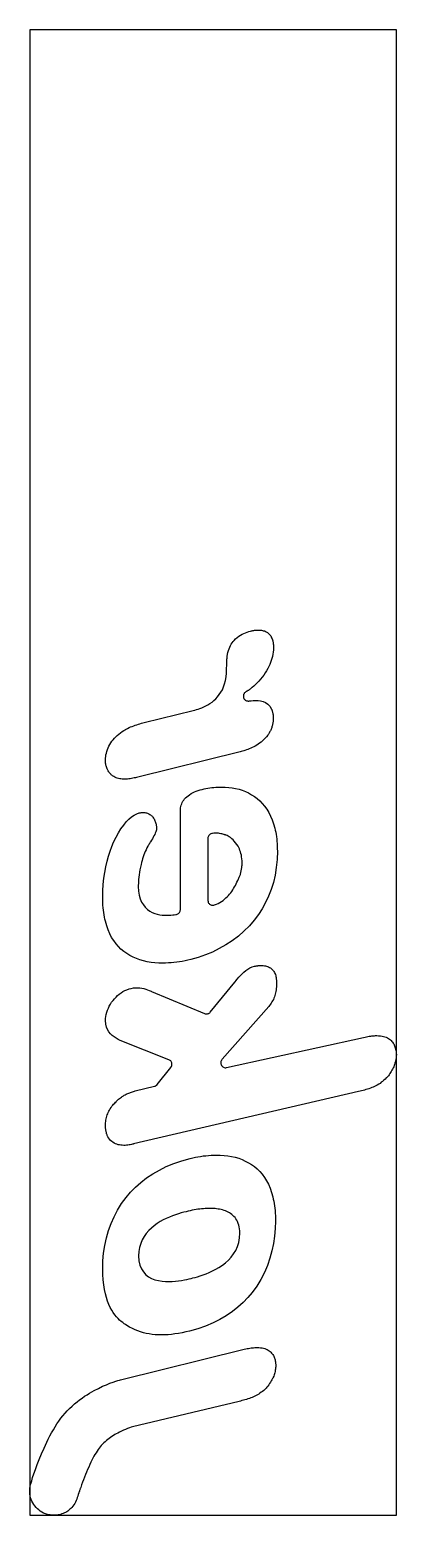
# Model space of a CAD drawing. Header units: millimetres. Extents: x 0 to 326, y 0 to 1320.
import ezdxf

# ---------------------------------------------------------------- set-up
doc = ezdxf.new("R2010")
doc.units = ezdxf.units.MM
doc.layers.add('CUT', color=7, linetype='Continuous')
doc.layers.add('ROLL', color=1, linetype='Continuous')

msp = doc.modelspace()

# ---------------------------------------------------------------- linework, layer by layer
at = {"layer": 'CUT'}
for points in [[(192.6, 680), (191.3, 679.6), (190.2, 679.3), (189, 678.9), (188, 678.6), (187, 678.4), (96.1, 655.9), (95, 655.7), (94, 655.4), (92.9, 655.2), (91.7, 655), (90.6, 654.7), (89.4, 654.5), (88.2, 654.4), (87, 654.2), (85.8, 654.1), (84.6, 654.1), (83.4, 654.1), (82.3, 654.1), (81.1, 654.3), (80, 654.4), (78.9, 654.7), (77.8, 655), (76.8, 655.4), (75.7, 655.9), (74.7, 656.4), (73.7, 657.1), (73.6, 657.1), (73.1, 657.5), (72.5, 658), (72, 658.5), (71.5, 659), (71, 659.6), (70.6, 660.1), (70.2, 660.7), (69.8, 661.4), (69.4, 662), (69.1, 662.7), (68.7, 663.4), (68.4, 664.2), (68.2, 665), (67.9, 665.8), (67.7, 666.6), (67.6, 667.5), (67.4, 668.4), (67.4, 669.2), (67.3, 670.1), (67.3, 671), (67.3, 672.6), (67.5, 674.1), (67.7, 675.7), (68.1, 677.3), (68.5, 678.8), (69.1, 680.4), (69.7, 681.9), (70.4, 683.5), (71.2, 684.9), (72.1, 686.4), (73.1, 687.8), (74.1, 689.1), (75.3, 690.4), (76.5, 691.7), (77.8, 693), (79.1, 694.1), (80.6, 695.3), (82.1, 696.3), (83.7, 697.4), (85.3, 698.3), (85.3, 698.3), (85.4, 698.4), (85.4, 698.4), (85.5, 698.4), (85.5, 698.4), (85.5, 698.4), (85.6, 698.4), (85.6, 698.5), (85.6, 698.5), (85.7, 698.5), (87, 699.2), (88.3, 699.9), (89.7, 700.5), (91, 701), (92.4, 701.5), (93.8, 702), (95.2, 702.4), (96.6, 702.9), (98, 703.3), (99.4, 703.7), (101.8, 704.4), (145.2, 715.1), (146.6, 715.5), (148.1, 715.9), (149.7, 716.4), (151.3, 717), (153.1, 717.6), (154.8, 718.4), (156.6, 719.2), (158.4, 720.2), (160.2, 721.3), (162, 722.6), (163.7, 724), (165.4, 725.6), (167, 727.3), (168.5, 729.2), (169.9, 731.3), (171.2, 733.6), (172.3, 736.1), (173.2, 738.9), (174, 741.8), (174.6, 745), (174.6, 745), (174.6, 745.1), (174.6, 745.1), (174.6, 745.1), (174.6, 745.1), (174.6, 745.2), (174.6, 745.2), (174.6, 745.3), (174.6, 745.3), (174.7, 745.3), (174.7, 745.8), (174.7, 746.4), (174.8, 747.2), (174.8, 748), (174.9, 749), (174.9, 750), (174.9, 751.1), (175, 752.2), (175, 753.3), (175.1, 754.5), (175.1, 755.6), (175.2, 756.7), (175.2, 757.8), (175.3, 758.8), (175.3, 759.8), (175.3, 760.7), (175.4, 761.5), (175.4, 762.1), (175.5, 762.7), (175.5, 763.1), (175.5, 763.2), (175.8, 765), (176.1, 766.7), (176.6, 768.3), (177.1, 769.9), (177.7, 771.3), (178.4, 772.7), (179.1, 774), (179.9, 775.2), (180.8, 776.4), (181.7, 777.4), (183, 778.7), (184.3, 779.9), (185.7, 781), (187.2, 781.9), (188.7, 782.8), (190.2, 783.6), (191.7, 784.2), (193.3, 784.8), (194.8, 785.3), (196.3, 785.7), (197, 785.9), (197.7, 786), (198.4, 786.1), (199.1, 786.3), (199.8, 786.4), (200.5, 786.4), (201.1, 786.5), (201.8, 786.5), (202.4, 786.6), (203, 786.6), (204, 786.6), (205, 786.5), (205.9, 786.4), (206.8, 786.2), (207.6, 786), (208.5, 785.8), (209.3, 785.5), (210, 785.1), (210.7, 784.7), (211.4, 784.3), (212, 783.8), (212.6, 783.3), (213.2, 782.7), (213.7, 782), (214.2, 781.3), (214.6, 780.6), (215, 779.8), (215.4, 778.9), (215.7, 778), (216, 777), (216.1, 776.5), (216.2, 775.9), (216.3, 775.4), (216.4, 774.8), (216.4, 774.2), (216.5, 773.5), (216.5, 772.9), (216.6, 772.3), (216.6, 771.6), (216.6, 770.9), (216.5, 769), (216.4, 767), (216.1, 765.1), (215.7, 763.2), (215.2, 761.4), (214.7, 759.5), (214, 757.7), (213.3, 755.9), (212.5, 754.2), (211.7, 752.4), (210.5, 750.4), (209.3, 748.5), (208, 746.5), (206.6, 744.7), (205.2, 742.9), (203.7, 741.2), (202.2, 739.6), (200.7, 738.1), (199.2, 736.7), (197.6, 735.4), (197.2, 735.1), (196.9, 734.8), (196.5, 734.5), (196.1, 734.2), (195.8, 734), (195.4, 733.8), (195, 733.5), (194.6, 733.3), (194.3, 733), (193.9, 732.8), (193.7, 732.7), (193.4, 732.5), (193.2, 732.3), (193, 732.2), (192.7, 732), (192.5, 731.9), (192.3, 731.7), (192.1, 731.6), (191.9, 731.5), (191.8, 731.4), (191.4, 731.1), (191, 730.8), (190.7, 730.4), (190.5, 730), (190.2, 729.6), (190.1, 729.2), (189.9, 728.7), (189.9, 728.2), (189.9, 727.7), (189.9, 727.2), (190.1, 726.5), (190.3, 725.9), (190.6, 725.3), (191.1, 724.8), (191.6, 724.4), (192.1, 724), (192.7, 723.7), (193.4, 723.6), (194, 723.5), (194.7, 723.5), (194.9, 723.6), (195.1, 723.6), (196.7, 723.8), (198.6, 724), (200.6, 724.1), (202.9, 724.1), (205.2, 723.8), (207.5, 723.2), (209.6, 722.2), (211.7, 720.8), (213.4, 718.9), (214.9, 716.4), (214.9, 716.4), (214.9, 716.4), (214.9, 716.4), (214.9, 716.4), (214.9, 716.3), (214.9, 716.3), (214.9, 716.3), (214.9, 716.3), (215, 716.2), (215, 716.2), (215.1, 715.9), (215.3, 715.5), (215.4, 715.1), (215.5, 714.7), (215.6, 714.4), (215.7, 714), (215.8, 713.6), (215.9, 713.2), (216, 712.7), (216.1, 712.3), (216.1, 711.9), (216.2, 711.4), (216.2, 710.9), (216.2, 710.4), (216.3, 709.9), (216.3, 709.4), (216.3, 708.9), (216.3, 708.3), (216.3, 707.8), (216.3, 707.2), (216.3, 706.5), (216.3, 705.8), (216.2, 705.1), (216.1, 704.3), (216, 703.6), (215.9, 702.8), (215.7, 702.1), (215.5, 701.4), (215.3, 700.6), (215.1, 699.9), (214.8, 699.1), (214.5, 698.4), (214.2, 697.7), (213.9, 697), (213.5, 696.3), (213.2, 695.7), (212.8, 695), (212.4, 694.4), (212, 693.8), (211.6, 693.2), (210.5, 691.8), (209.3, 690.5), (208.1, 689.2), (206.9, 688.1), (205.6, 687), (204.3, 686), (203, 685.1), (201.7, 684.3), (200.4, 683.5), (199.1, 682.9), (197.7, 682.2), (196.4, 681.6), (195.1, 681), (193.8, 680.5), (192.6, 680)], [(117.7, 533.3), (119.7, 533.1), (121.8, 533.1), (123.7, 533.1), (125.4, 533.2), (127.1, 533.4), (128.5, 533.5), (129.8, 533.7), (130.4, 533.8), (131, 534), (131.6, 534.3), (132.2, 534.7), (132.6, 535.1), (133.1, 535.6), (133.4, 536.1), (133.6, 536.7), (133.8, 537.4), (133.9, 538), (133.9, 625.9), (133.9, 627.3), (134.1, 628.6), (134.3, 629.9), (134.6, 631.1), (135.1, 632.3), (135.6, 633.4), (136.2, 634.5), (136.9, 635.5), (137.7, 636.5), (138.5, 637.4), (139.6, 638.4), (140.8, 639.4), (142, 640.3), (143.4, 641.2), (144.8, 641.9), (146.3, 642.7), (147.9, 643.3), (149.6, 644), (151.4, 644.5), (153.2, 645), (154.9, 645.4), (156.6, 645.7), (158.4, 646.1), (160.1, 646.3), (161.8, 646.6), (163.6, 646.8), (165.3, 646.9), (167, 647), (168.8, 647.1), (170.5, 647.1), (173.7, 647), (176.9, 646.8), (180, 646.4), (183, 645.8), (186, 645.1), (188.9, 644.2), (191.8, 643.1), (194.5, 641.8), (197.2, 640.3), (199.7, 638.6), (202.2, 636.8), (204.5, 634.7), (206.7, 632.5), (208.7, 630), (210.6, 627.3), (212.4, 624.4), (214, 621.3), (215.4, 617.9), (216.7, 614.4), (217.8, 610.5), (218.2, 608.7), (218.6, 606.9), (218.9, 604.9), (219.2, 603), (219.5, 600.9), (219.7, 598.9), (219.8, 596.7), (220, 594.5), (220, 592.3), (220.1, 590), (219.8, 582.7), (219.1, 575.7), (218, 568.9), (216.5, 562.4), (214.6, 556.1), (212.3, 550.1), (209.6, 544.4), (206.6, 539), (203.2, 533.8), (199.6, 528.9), (195.2, 523.8), (190.4, 519), (185.4, 514.6), (180, 510.5), (174.4, 506.8), (168.5, 503.5), (162.4, 500.5), (156.1, 497.9), (149.7, 495.7), (143.1, 493.8), (140.6, 493.3), (138.1, 492.7), (135.6, 492.2), (133.1, 491.8), (130.6, 491.5), (128.1, 491.2), (125.6, 490.9), (123.2, 490.8), (120.7, 490.7), (118.3, 490.6), (114.7, 490.7), (111.2, 490.9), (107.8, 491.3), (104.4, 491.9), (101.1, 492.7), (97.9, 493.6), (94.8, 494.7), (91.8, 496), (88.9, 497.5), (86.2, 499.2), (83.6, 501), (81.1, 503.1), (78.8, 505.4), (76.7, 507.9), (74.7, 510.6), (72.8, 513.5), (71.2, 516.7), (69.7, 520.2), (68.4, 523.9), (67.3, 527.8), (66.8, 529.6), (66.5, 531.6), (66.1, 533.5), (65.8, 535.6), (65.5, 537.6), (65.3, 539.8), (65.1, 542), (65, 544.3), (64.9, 546.6), (64.9, 549), (65, 554.8), (65.4, 560.5), (65.9, 566), (66.7, 571.2), (67.6, 576.2), (68.7, 581.1), (70, 585.6), (71.4, 590), (72.9, 594.1), (74.6, 598), (76.7, 602.4), (78.9, 606.4), (81.1, 610), (83.5, 613.3), (85.8, 616.1), (88.2, 618.6), (90.5, 620.6), (92.8, 622.2), (95.1, 623.3), (97.2, 624.1), (97.5, 624.1), (97.9, 624.2), (98.2, 624.3), (98.6, 624.3), (98.9, 624.4), (99.3, 624.4), (99.6, 624.5), (99.9, 624.5), (100.3, 624.5), (100.7, 624.5), (101.5, 624.5), (102.3, 624.4), (103.1, 624.3), (103.8, 624.1), (104.6, 623.8), (105.3, 623.5), (106, 623.2), (106.6, 622.8), (107.3, 622.4), (107.9, 621.9), (108.5, 621.4), (109, 620.8), (109.5, 620.2), (110, 619.5), (110.5, 618.8), (110.9, 618), (111.3, 617.2), (111.6, 616.4), (111.9, 615.5), (112.2, 614.6), (112.3, 614.1), (112.4, 613.7), (112.4, 613.2), (112.5, 612.8), (112.6, 612.3), (112.6, 611.8), (112.6, 611.3), (112.7, 610.9), (112.7, 610.4), (112.7, 609.9), (112.6, 609.1), (112.4, 608.2), (112.1, 607.2), (111.6, 606.1), (111.1, 605), (110.4, 603.8), (109.7, 602.5), (109, 601.2), (108.2, 599.9), (107.3, 598.5), (107.1, 598), (106.8, 597.6), (106.6, 597.1), (106.3, 596.7), (106.1, 596.3), (105.8, 595.9), (105.6, 595.5), (105.4, 595.1), (105.2, 594.8), (105, 594.4), (104.2, 593), (103.4, 591.4), (102.7, 589.9), (102, 588.3), (101.4, 586.7), (100.8, 585), (100.3, 583.3), (99.8, 581.7), (99.4, 580), (99, 578.3), (98.4, 576), (98, 573.6), (97.6, 571.3), (97.3, 569.1), (97, 567), (96.8, 565), (96.7, 563.2), (96.6, 561.5), (96.5, 560), (96.5, 558.7), (96.7, 554.6), (97.3, 550.9), (98.2, 547.6), (99.4, 544.8), (101, 542.3), (102.7, 540.2), (104.6, 538.4), (106.7, 536.9), (108.9, 535.7), (111.3, 534.7), (113.4, 534.1), (115.5, 533.6), (117.7, 533.3)], [(170.7, 605.4), (169.7, 605.6), (168.8, 605.8), (167.9, 606), (167, 606.1), (166, 606.1), (164.9, 606.1), (163.7, 606), (162.3, 605.9), (161.7, 605.7), (161, 605.5), (160.5, 605.2), (160, 604.9), (159.5, 604.4), (159.1, 604), (158.8, 603.4), (158.5, 602.8), (158.4, 602.2), (158.3, 601.6), (158.3, 546.2), (158.4, 546.2), (158.4, 546.1), (158.4, 545.9), (158.4, 545.8), (158.5, 545.6), (158.5, 545.4), (158.5, 545.3), (158.5, 545.1), (158.6, 545), (158.6, 544.8), (158.7, 544.6), (159, 544), (159.4, 543.5), (159.9, 543), (160.4, 542.6), (161, 542.3), (161.6, 542.1), (162.2, 542), (162.9, 542), (163.6, 542.1), (164.2, 542.3), (165.9, 543), (167.5, 543.7), (169, 544.6), (170.4, 545.4), (171.8, 546.4), (173.1, 547.4), (174.3, 548.5), (175.4, 549.6), (176.6, 550.7), (177.6, 551.9), (178.6, 553.1), (179.5, 554.4), (180.4, 555.7), (181.2, 557), (182, 558.3), (182.8, 559.7), (183.5, 561.1), (184.2, 562.6), (184.9, 564.1), (185.6, 565.6), (185.9, 566.2), (186.2, 566.9), (186.4, 567.5), (186.7, 568.2), (187, 568.9), (187.2, 569.5), (187.4, 570.2), (187.6, 570.9), (187.7, 571.6), (187.9, 572.3), (188, 573.1), (188.2, 573.8), (188.3, 574.6), (188.4, 575.3), (188.5, 576.1), (188.6, 576.8), (188.7, 577.6), (188.7, 578.4), (188.7, 579.1), (188.7, 579.9), (188.7, 581.6), (188.6, 583.3), (188.3, 585), (188.1, 586.5), (187.7, 588), (187.3, 589.4), (186.8, 590.8), (186.3, 592.1), (185.7, 593.3), (185.1, 594.4), (184.1, 596.1), (183, 597.6), (181.8, 599), (180.7, 600.2), (179.5, 601.2), (178.4, 602.1), (177.3, 602.9), (176.3, 603.5), (175.4, 603.9), (174.6, 604.3), (174.5, 604.3), (174.5, 604.3), (174.5, 604.3), (174.4, 604.3), (174.4, 604.3), (174.4, 604.4), (174.3, 604.4), (174.3, 604.4), (174.3, 604.4), (174.2, 604.4), (173.9, 604.5), (173.6, 604.6), (173.3, 604.7), (173.1, 604.7), (173, 604.7), (172.9, 604.7), (172.8, 604.8), (172.8, 604.8), (172.8, 604.8), (172.8, 604.8), (171.7, 605.1), (170.7, 605.4)], [(298.8, 378.2), (297.5, 377.8), (296.2, 377.4), (294.9, 377.1), (293.6, 376.8), (292.3, 376.5), (92.3, 330), (92.2, 329.9), (91.4, 329.7), (90.5, 329.5), (89.4, 329.3), (88.4, 329.1), (87.2, 329), (86, 328.8), (84.8, 328.7), (83.5, 328.7), (82.2, 328.8), (80.9, 328.9), (79.7, 329.1), (78.5, 329.3), (77.4, 329.7), (76.2, 330.1), (75.1, 330.7), (74, 331.4), (72.9, 332.1), (71.9, 333.1), (71, 334.1), (70.1, 335.3), (69.8, 335.7), (69.5, 336.1), (69.3, 336.6), (69.1, 337), (68.9, 337.5), (68.7, 338), (68.5, 338.5), (68.3, 339), (68.2, 339.5), (68.1, 340), (67.9, 340.6), (67.8, 341.2), (67.7, 341.8), (67.6, 342.4), (67.5, 343), (67.4, 343.6), (67.4, 344.3), (67.3, 344.9), (67.3, 345.6), (67.3, 346.2), (67.3, 347.5), (67.4, 348.8), (67.5, 350), (67.7, 351.2), (67.9, 352.4), (68.2, 353.5), (68.5, 354.6), (68.9, 355.7), (69.3, 356.7), (69.7, 357.8), (70.3, 359), (71, 360.1), (71.6, 361.3), (72.3, 362.4), (73.1, 363.4), (73.9, 364.4), (74.6, 365.3), (75.5, 366.2), (76.3, 367), (77.1, 367.8), (77.2, 367.9), (78.1, 368.8), (79, 369.6), (79.8, 370.3), (80.7, 371), (81.5, 371.6), (82.3, 372.2), (83.2, 372.7), (84, 373.2), (84.8, 373.7), (85.6, 374.1), (86.4, 374.5), (87.2, 374.8), (88.1, 375.2), (88.9, 375.5), (89.7, 375.8), (90.5, 376), (91.3, 376.3), (92.2, 376.6), (93, 376.8), (93.8, 377.1), (110.9, 381.3), (111.2, 381.3), (111.5, 381.4), (111.7, 381.5), (112, 381.6), (112.3, 381.8), (112.5, 381.9), (112.8, 382.1), (113, 382.3), (113.2, 382.6), (113.4, 382.8), (125.4, 398), (125.5, 398.1), (125.5, 398.2), (125.6, 398.3), (125.7, 398.4), (125.8, 398.6), (125.8, 398.7), (125.9, 398.8), (126, 398.9), (126.1, 399.1), (126.2, 399.2), (126.3, 399.9), (126.4, 400.6), (126.4, 401.3), (126.3, 401.9), (126.1, 402.5), (125.7, 403.1), (125.3, 403.7), (124.9, 404.1), (124.3, 404.5), (123.7, 404.8), (80.3, 422), (78.6, 422.9), (76.9, 423.8), (75.1, 425), (73.4, 426.3), (71.8, 427.8), (70.3, 429.5), (69.1, 431.5), (68.1, 433.8), (67.5, 436.5), (67.3, 439.5), (67.4, 441.3), (67.6, 443.2), (68, 445.1), (68.5, 446.9), (69.1, 448.8), (69.9, 450.6), (70.7, 452.4), (71.7, 454.2), (72.8, 455.9), (74.1, 457.5), (75.3, 459), (76.7, 460.4), (78.1, 461.8), (79.6, 463), (81.2, 464.2), (82.9, 465.3), (84.6, 466.2), (86.4, 467), (88.3, 467.7), (90.1, 468.2), (92.2, 468.6), (94.2, 468.8), (96.1, 468.8), (97.9, 468.7), (99.7, 468.4), (101.4, 468), (103.1, 467.5), (104.7, 466.9), (106.3, 466.3), (107.9, 465.7), (107.9, 465.6), (108.1, 465.5), (155.4, 445.8), (156, 445.6), (156.5, 445.5), (157, 445.5), (157.6, 445.5), (158.1, 445.6), (158.6, 445.8), (159.1, 446), (159.6, 446.3), (160, 446.6), (160.4, 447), (182.2, 473.6), (182.4, 473.8), (182.5, 474), (182.7, 474.2), (182.8, 474.3), (182.9, 474.4), (183, 474.6), (183.1, 474.6), (183.1, 474.7), (183.1, 474.7), (183.1, 474.7), (183.2, 474.8), (183.2, 474.8), (184.5, 476.4), (185.9, 478), (187.3, 479.6), (188.8, 481.1), (190.4, 482.6), (192.1, 484), (193.8, 485.2), (195.7, 486.3), (197.6, 487.2), (199.7, 487.8), (200, 487.9), (200.4, 488), (200.7, 488), (201.1, 488.1), (201.5, 488.2), (201.9, 488.2), (202.2, 488.3), (202.6, 488.3), (203, 488.4), (203.4, 488.4), (204.4, 488.5), (205.5, 488.5), (206.5, 488.4), (207.5, 488.4), (208.5, 488.2), (209.5, 488.1), (210.4, 487.8), (211.4, 487.6), (212.3, 487.2), (213.1, 486.8), (213.9, 486.3), (214.6, 485.8), (215.2, 485.3), (215.9, 484.6), (216.5, 483.9), (217, 483.2), (217.5, 482.3), (217.9, 481.4), (218.3, 480.5), (218.6, 479.4), (218.7, 479.2), (218.7, 478.9), (218.8, 478.7), (218.8, 478.4), (218.9, 478.1), (218.9, 477.8), (218.9, 477.5), (219, 477.2), (219, 477), (219.1, 476.7), (219.2, 475.2), (219.2, 473.7), (219.2, 472.3), (219.2, 470.9), (219.2, 469.5), (219, 468.1), (218.9, 466.8), (218.7, 465.5), (218.4, 464.2), (218.1, 463), (217.8, 461.8), (217.4, 460.6), (217, 459.5), (216.5, 458.3), (215.9, 457.2), (215.3, 456.1), (214.7, 455.1), (214, 454.1), (213.2, 453.1), (212.4, 452.1), (171, 405.2), (170.7, 404.8), (170.5, 404.5), (170.3, 404.1), (170.1, 403.7), (169.9, 403.3), (169.8, 402.9), (169.8, 402.5), (169.7, 402), (169.8, 401.6), (169.8, 401.1), (170, 400.4), (170.3, 399.8), (170.7, 399.3), (171.2, 398.8), (171.7, 398.4), (172.3, 398.1), (172.9, 397.9), (173.6, 397.7), (174.2, 397.7), (174.9, 397.8), (296.5, 424.5), (296.6, 424.6), (298, 424.9), (299.3, 425.2), (300.6, 425.4), (301.8, 425.6), (303, 425.8), (304.1, 425.9), (305.3, 426), (306.3, 426.1), (307.4, 426.2), (308.4, 426.2), (310, 426.1), (311.6, 426), (313.1, 425.8), (314.4, 425.5), (315.7, 425.1), (316.8, 424.7), (317.9, 424.2), (318.9, 423.7), (319.8, 423.1), (320.6, 422.4), (321.3, 421.8), (321.9, 421.1), (322.5, 420.3), (323, 419.6), (323.5, 418.8), (323.9, 417.9), (324.3, 417.1), (324.6, 416.3), (324.8, 415.4), (325.1, 414.6), (325.2, 414), (325.3, 413.4), (325.4, 412.9), (325.5, 412.3), (325.6, 411.8), (325.7, 411.3), (325.7, 410.7), (325.7, 410.2), (325.8, 409.7), (325.8, 409.2), (325.7, 408.1), (325.7, 407), (325.5, 406), (325.4, 404.9), (325.1, 403.8), (324.9, 402.7), (324.6, 401.7), (324.2, 400.6), (323.9, 399.6), (323.5, 398.6), (323, 397.5), (322.5, 396.5), (321.9, 395.4), (321.3, 394.4), (320.7, 393.4), (320.1, 392.5), (319.4, 391.5), (318.7, 390.6), (317.9, 389.6), (317.1, 388.7), (317.1, 388.7), (317.1, 388.7), (317, 388.7), (317, 388.7), (317, 388.7), (317, 388.7), (317, 388.7), (317, 388.7), (317, 388.6), (316.9, 388.6), (315.8, 387.5), (314.7, 386.5), (313.6, 385.5), (312.4, 384.7), (311.3, 383.8), (310.1, 383.1), (308.9, 382.3), (307.7, 381.7), (306.5, 381.1), (305.3, 380.5), (304, 380), (302.7, 379.5), (301.4, 379), (300.1, 378.6), (298.8, 378.2)], [(115.2, 306.7), (121.4, 309.8), (128.1, 312.5), (135.1, 315), (142.6, 317), (144.9, 317.6), (147.2, 318.1), (149.5, 318.5), (151.9, 318.9), (154.2, 319.3), (156.6, 319.5), (158.9, 319.8), (161.2, 319.9), (163.5, 320), (165.9, 320.1), (169.3, 320), (172.7, 319.8), (176, 319.4), (179.3, 318.8), (182.5, 318.1), (185.7, 317.2), (188.7, 316.1), (191.6, 314.8), (194.4, 313.3), (197.1, 311.7), (199.7, 309.8), (202.1, 307.7), (204.4, 305.5), (206.5, 303), (208.6, 300.2), (210.4, 297.3), (212.1, 294.1), (213.6, 290.6), (214.9, 286.9), (216, 283), (216.4, 281), (216.8, 279.1), (217.2, 277.1), (217.5, 275), (217.7, 272.9), (218, 270.7), (218.1, 268.4), (218.3, 266.1), (218.3, 263.7), (218.4, 261.3), (218.2, 254.7), (217.6, 248.1), (216.6, 241.5), (215.3, 234.9), (213.5, 228.4), (211.2, 222), (208.6, 215.7), (205.4, 209.6), (201.8, 203.7), (197.7, 198), (193.8, 193.4), (189.6, 189.1), (185, 184.9), (180.1, 181), (174.7, 177.3), (169, 174), (162.9, 170.9), (156.3, 168.1), (149.4, 165.7), (142, 163.6), (138.7, 162.9), (135.4, 162.2), (132.3, 161.6), (129.1, 161.1), (126.1, 160.7), (123.1, 160.4), (120.1, 160.3), (117.2, 160.2), (114.4, 160.3), (111.6, 160.4), (108.9, 160.7), (106.2, 161.1), (103.6, 161.6), (101, 162.2), (98.5, 162.9), (96, 163.8), (93.6, 164.8), (91.2, 165.9), (88.8, 167.2), (86.4, 168.5), (86.4, 168.6), (85.2, 169.4), (84, 170.2), (82.7, 171.2), (81.3, 172.2), (79.9, 173.5), (78.5, 174.9), (77.1, 176.4), (75.7, 178.1), (74.3, 180.1), (73, 182.2), (71.6, 184.6), (70.4, 187.3), (69.2, 190.2), (68.2, 193.4), (67.3, 196.9), (66.5, 200.7), (65.8, 204.8), (65.3, 209.3), (65, 214), (64.9, 219.1), (65.1, 226.1), (65.7, 233), (66.7, 239.7), (68.2, 246.4), (70, 252.9), (72.3, 259.2), (75, 265.3), (78.1, 271.2), (81.6, 276.9), (85.6, 282.4), (89.6, 287.1), (93.9, 291.5), (98.7, 295.7), (103.8, 299.7), (109.3, 303.3), (115.2, 306.7)], [(135, 208.7), (137.5, 209.1), (139.7, 209.6), (141.7, 210.1), (143.4, 210.5), (145, 210.9), (147, 211.4), (149.2, 212), (151.5, 212.7), (154.1, 213.6), (156.8, 214.6), (159.6, 215.8), (162.5, 217.1), (165.4, 218.6), (168.2, 220.3), (171.2, 222.3), (174, 224.4), (176.6, 226.8), (179, 229.4), (181.2, 232.3), (183.1, 235.4), (184.6, 238.8), (185.7, 242.5), (186.4, 246.4), (186.7, 250.7), (186.6, 252.7), (186.5, 254.5), (186.2, 256.3), (185.8, 257.9), (185.3, 259.4), (184.7, 260.9), (184.1, 262.2), (183.3, 263.4), (182.5, 264.5), (181.5, 265.6), (180.6, 266.5), (179.6, 267.4), (178.5, 268.1), (177.4, 268.8), (176.3, 269.4), (175.1, 270), (173.9, 270.5), (172.7, 270.9), (171.4, 271.3), (170.2, 271.6), (170.1, 271.7), (168.8, 271.9), (167.5, 272.1), (166.1, 272.3), (164.8, 272.5), (163.4, 272.6), (161.9, 272.6), (160.5, 272.7), (159, 272.7), (157.4, 272.6), (155.9, 272.6), (154.3, 272.4), (152.8, 272.3), (151.1, 272.1), (149.5, 271.9), (147.8, 271.6), (146.1, 271.3), (144.4, 271), (142.6, 270.6), (140.8, 270.2), (139, 269.7), (136.9, 269.2), (134.6, 268.6), (132.1, 267.8), (129.5, 267), (126.9, 266.1), (124.2, 265), (121.4, 263.8), (118.7, 262.4), (116, 260.9), (113.4, 259.3), (110.7, 257.3), (108.1, 255.2), (105.8, 252.9), (103.6, 250.4), (101.7, 247.6), (100, 244.7), (98.7, 241.5), (97.7, 238), (97.1, 234.3), (96.8, 230.4), (97.1, 226), (97.9, 222.2), (99.2, 218.9), (101, 216.2), (103.1, 213.8), (105.5, 212), (108.2, 210.4), (111.2, 209.3), (114.4, 208.5), (117.7, 207.9), (120.6, 207.7), (123.6, 207.6), (126.6, 207.7), (129.5, 207.9), (132.3, 208.3), (135, 208.7)], [(49.5, 36.1), (48.6, 33.8), (47.7, 31.5), (46.8, 29.3), (46, 27), (45.3, 24.8), (45.1, 24.2), (44.9, 23.7), (44.7, 23.1), (44.5, 22.6), (44.3, 22.1), (44.2, 21.7), (44.1, 21.2), (43.9, 20.8), (43.8, 20.4), (43.7, 19.9), (43.2, 18.5), (42.8, 17.1), (42.3, 15.8), (41.8, 14.4), (41.3, 13.1), (40.7, 11.8), (40, 10.5), (39.3, 9.3), (38.4, 8.1), (37.5, 7), (36.6, 6.1), (35.8, 5.3), (34.8, 4.5), (33.9, 3.8), (32.9, 3.2), (31.9, 2.6), (30.8, 2.1), (29.7, 1.6), (28.6, 1.2), (27.5, 0.8), (26.4, 0.5), (25.2, 0.3), (24.1, 0.1), (22.9, 0), (21.7, 0), (20.5, 0), (19.3, 0.1), (18.1, 0.3), (16.9, 0.5), (15.7, 0.8), (14, 1.3), (12.4, 2), (10.9, 2.8), (9.4, 3.7), (8.1, 4.7), (6.8, 5.8), (5.7, 7), (4.6, 8.3), (3.6, 9.6), (2.8, 11), (2, 12.5), (1.4, 14), (0.8, 15.6), (0.4, 17.2), (0.2, 18.9), (0, 20.6), (0, 22.3), (0.1, 24), (0.4, 25.7), (0.8, 27.4), (1.2, 28.7), (1.8, 30.7), (2.6, 33.5), (3.7, 36.8), (5.1, 40.7), (6.6, 45), (8.4, 49.7), (10.5, 54.6), (12.7, 59.7), (15.1, 64.9), (16.5, 67.7), (17.9, 70.5), (19.4, 73.2), (21, 76), (22.6, 78.6), (24.2, 81.2), (26, 83.7), (27.7, 86.2), (29.5, 88.5), (31.4, 90.6), (33.4, 92.9), (35.5, 95), (37.7, 97), (39.9, 99), (42.1, 100.8), (44.3, 102.5), (46.5, 104.1), (48.7, 105.7), (51, 107.1), (53.2, 108.5), (57.2, 110.8), (61, 112.8), (64.7, 114.6), (68.1, 116), (71.3, 117.3), (74.1, 118.3), (76.5, 119.1), (78.4, 119.7), (79.9, 120.1), (80.8, 120.4), (190.7, 147.6), (192, 147.9), (193.2, 148.1), (194.5, 148.3), (195.6, 148.5), (196.8, 148.7), (197.9, 148.8), (199, 148.9), (200, 149), (201, 149.1), (202, 149.1), (203.6, 149), (205.1, 148.9), (206.5, 148.7), (207.8, 148.4), (209, 148.1), (210.1, 147.7), (211.1, 147.2), (212, 146.7), (212.9, 146.1), (213.6, 145.5), (214.3, 144.9), (215, 144.2), (215.5, 143.5), (216, 142.8), (216.5, 142), (216.9, 141.3), (217.2, 140.5), (217.5, 139.7), (217.8, 138.9), (218, 138.1), (218.1, 137.5), (218.2, 137), (218.3, 136.5), (218.4, 135.9), (218.5, 135.4), (218.5, 134.9), (218.6, 134.4), (218.6, 133.9), (218.6, 133.5), (218.6, 133), (218.6, 131.9), (218.5, 130.9), (218.4, 129.8), (218.2, 128.8), (218, 127.7), (217.8, 126.7), (217.5, 125.7), (217.2, 124.7), (216.8, 123.6), (216.4, 122.6), (216.2, 122.2), (215.8, 121.5), (215.3, 120.5), (214.6, 119.5), (213.9, 118.3), (213.1, 117.1), (212.4, 115.9), (211.6, 114.8), (210.8, 113.9), (210.1, 113.1), (209.1, 112), (208, 111), (206.9, 110.1), (205.8, 109.3), (204.6, 108.5), (203.5, 107.7), (202.4, 107.1), (201.2, 106.4), (200, 105.8), (198.9, 105.3), (197.7, 104.8), (196.4, 104.3), (195.2, 103.8), (193.9, 103.4), (192.6, 103), (191.3, 102.6), (190, 102.2), (188.6, 101.9), (187.3, 101.5), (186, 101.2), (91.4, 78.5), (90.1, 78.2), (88.6, 77.7), (87, 77), (85.2, 76.3), (83.4, 75.5), (81.6, 74.7), (79.9, 73.9), (78.3, 73.1), (76.9, 72.3), (75.7, 71.7), (74.4, 70.9), (73.1, 70.1), (71.9, 69.2), (70.6, 68.3), (69.4, 67.4), (68.2, 66.4), (67, 65.4), (65.8, 64.3), (64.7, 63.2), (63.6, 62), (62.7, 60.9), (61.8, 59.7), (60.8, 58.4), (59.9, 57), (59, 55.6), (58, 54), (57.1, 52.4), (56.2, 50.7), (55.3, 49), (54.4, 47.2), (53.4, 45), (52.4, 42.8), (51.4, 40.6), (50.4, 38.3), (49.5, 36.1)]]:
    msp.add_lwpolyline(points, close=True, dxfattribs=at)
at = {"layer": 'ROLL'}
msp.add_lwpolyline([(0, 0), (325.8, 0), (325.8, 1320), (0, 1320)], close=True, dxfattribs=at)

doc.saveas('drawing.dxf')
